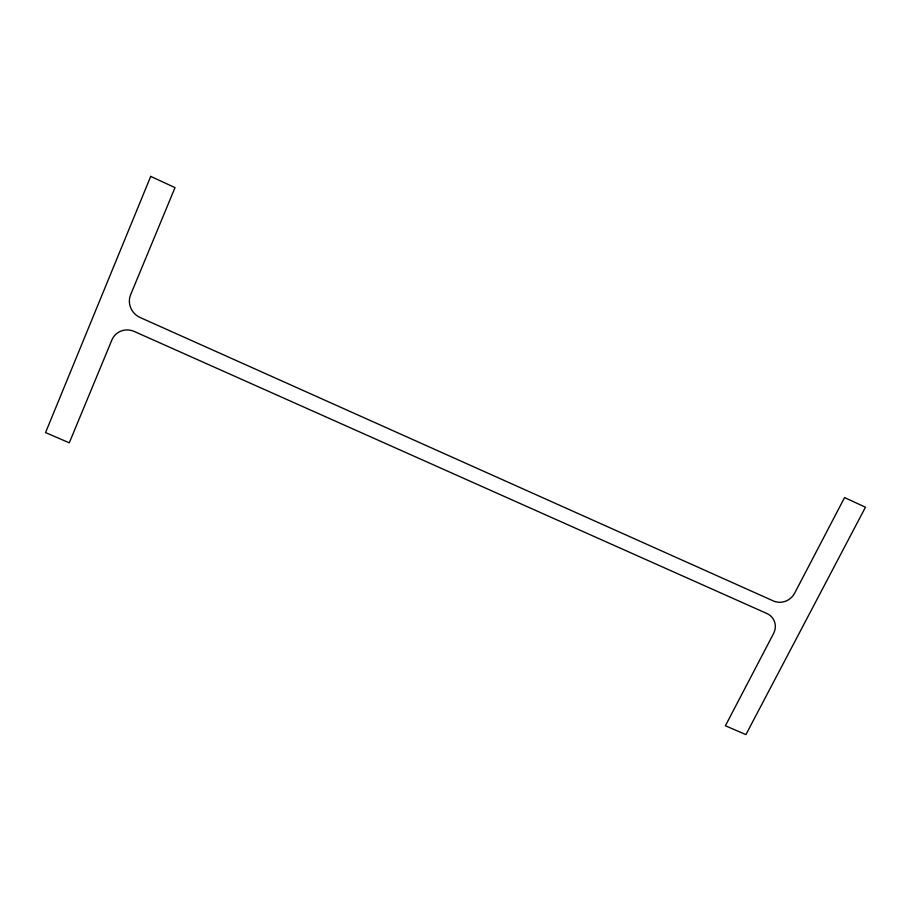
<?xml version="1.0" encoding="UTF-8"?>
<svg xmlns="http://www.w3.org/2000/svg" width="911" height="911" viewBox="0 0 911 911"><rect width="100%" height="100%" fill="white"/><g stroke="black" fill="none" stroke-linecap="round" stroke-linejoin="round"><path stroke-width="1.37" d="M150.725 176.381L45.55 432.588L69.282 442.826L111.939 339.86A17.457 16.66 37.7 0 1 134.327 331.49L766.914 613.524A15.92 14.872 -31.7 0 1 773.553 633.566L725.407 725.771L745.915 734.619L865.45 507.222L844.577 497.565L794.62 593.232A16.045 15.009 -34.7 0 1 773.45 600.975L140.146 317.518A17.594 16.819 42.3 0 1 130.626 294.743L175.014 187.62L150.725 176.381"/></g></svg>
